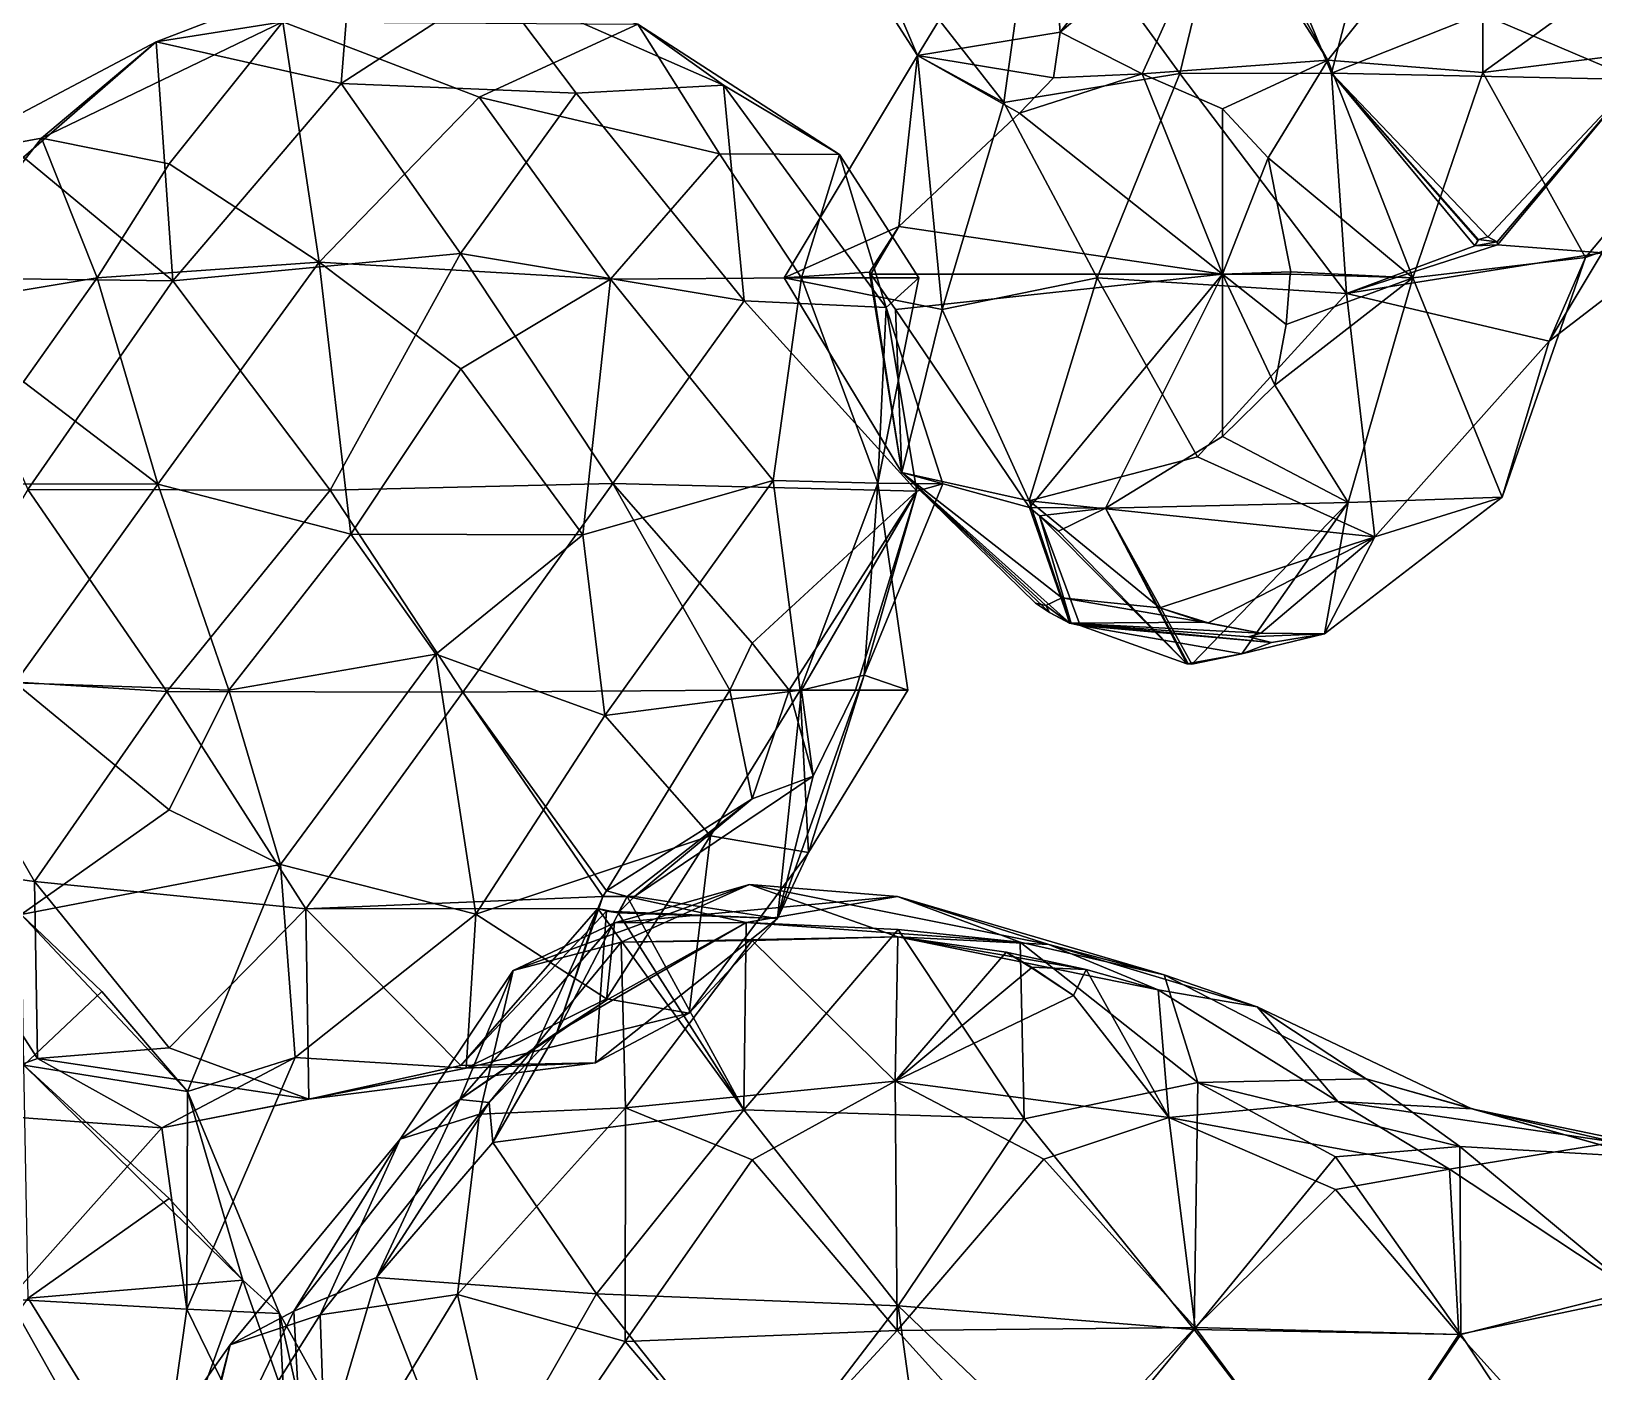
# Model space of a CAD drawing. Extents: x 290083 to 295691, y 4553739 to 4561622.
# Drawn here: x 294167 to 294302.1, y 4558937.1 to 4559053 of the extents above; entities that cross this region are included whole.
import ezdxf

# ---------------------------------------------------------------- set-up
doc = ezdxf.new("R2010")
doc.units = 0
doc.layers.add('Au_ppm_Pref_-_0_3', color=7, linetype='CONTINUOUS')

msp = doc.modelspace()

# ---------------------------------------------------------------- linework, layer by layer
at = {"layer": 'Au_ppm_Pref_-_0_3'}
for points in [[(294243.63, 4559050.86, 1911.65), (294231.61, 4559069.62, 1911.72), (294254.71, 4559068.98, 1914.22)], [(294238.5, 4559062.9, 1906.69), (294231.61, 4559069.62, 1911.72), (294243.63, 4559050.86, 1911.65)], [(294314.09, 4559069.43, 1895.64), (294300.32, 4559067.28, 1890.89), (294305.7, 4559048.78, 1894.06)], [(294254.71, 4559068.98, 1914.22), (294255.96, 4559052.87, 1916.66), (294243.63, 4559050.86, 1911.65)], [(294266.31, 4559049.31, 1900.34), (294271.12, 4559069.17, 1895.6), (294253.85, 4559066.46, 1899.56)], [(294255.96, 4559052.87, 1916.66), (294254.71, 4559068.98, 1914.22), (294267.91, 4559068.36, 1916.13)], [(294255.96, 4559052.87, 1916.66), (294267.91, 4559068.36, 1916.13), (294270, 4559064.66, 1916.44)], [(294266.31, 4559049.31, 1900.34), (294279.42, 4559049.33, 1894.12), (294271.12, 4559069.17, 1895.6)], [(294271.12, 4559069.17, 1895.6), (294279.42, 4559049.33, 1894.12), (294284.09, 4559067.28, 1890.75)], [(294270.32, 4559066.23, 1916.37), (294292.52, 4559067.28, 1915.65), (294279.11, 4559050.46, 1916.84)], [(294279.11, 4559050.46, 1916.84), (294292.52, 4559067.28, 1915.65), (294292.5, 4559049.39, 1912.51)], [(294284.09, 4559067.28, 1890.75), (294279.42, 4559049.33, 1894.12), (294292.36, 4559054.45, 1890.37)], [(294300.32, 4559067.28, 1890.89), (294292.36, 4559054.45, 1890.37), (294305.7, 4559048.78, 1894.06)], [(294292.52, 4559067.28, 1915.65), (294304.96, 4559058.42, 1915.42), (294292.5, 4559049.39, 1912.51)], [(294251.1, 4559046.81, 1905.82), (294253.85, 4559066.46, 1899.56), (294238.5, 4559062.9, 1906.69)], [(294251.1, 4559046.81, 1905.82), (294266.31, 4559049.31, 1900.34), (294253.85, 4559066.46, 1899.56)], [(294270, 4559064.66, 1916.44), (294270.32, 4559066.23, 1916.37), (294279.11, 4559050.46, 1916.84)], [(294255.96, 4559052.87, 1916.66), (294270, 4559064.66, 1916.44), (294263.07, 4559049.27, 1917.15)], [(294263.07, 4559049.27, 1917.15), (294270, 4559064.66, 1916.44), (294279.11, 4559050.46, 1916.84)], [(294243.63, 4559050.86, 1911.65), (294251.1, 4559046.81, 1905.82), (294238.5, 4559062.9, 1906.69)], [(294193.82, 4559048.45, 1795.08), (294194.64, 4559058.49, 1801.1), (294177.84, 4559052.04, 1799.26)], [(294194.64, 4559058.49, 1801.1), (294188.79, 4559053.78, 1806.26), (294177.84, 4559052.04, 1799.26)], [(294193.82, 4559048.45, 1795.08), (294207.04, 4559057.03, 1798.45), (294194.64, 4559058.49, 1801.1)], [(294317.38, 4559052.49, 1911.97), (294292.5, 4559049.39, 1912.51), (294304.96, 4559058.42, 1915.42)], [(294193.82, 4559048.45, 1795.08), (294214.14, 4559047.61, 1795.53), (294207.04, 4559057.03, 1798.45)], [(294226.88, 4559048.29, 1800.32), (294219.48, 4559053.56, 1806.04), (294207.04, 4559057.03, 1798.45)], [(294226.88, 4559048.29, 1800.32), (294207.04, 4559057.03, 1798.45), (294214.14, 4559047.61, 1795.53)], [(294177.84, 4559052.04, 1799.26), (294188.79, 4559053.78, 1806.26), (294167.93, 4559043.72, 1804.38)], [(294167.93, 4559043.72, 1804.38), (294188.79, 4559053.78, 1806.26), (294178.97, 4559041.5, 1808.84)], [(294191.94, 4559033, 1811.92), (294178.97, 4559041.5, 1808.84), (294188.79, 4559053.78, 1806.26)], [(294205.75, 4559047.27, 1810.18), (294191.94, 4559033, 1811.92), (294188.79, 4559053.78, 1806.26)], [(294205.75, 4559047.27, 1810.18), (294188.79, 4559053.78, 1806.26), (294219.48, 4559053.56, 1806.04)], [(294219.48, 4559053.56, 1806.04), (294226.52, 4559042.37, 1810.47), (294205.75, 4559047.27, 1810.18)], [(294226.88, 4559048.29, 1800.32), (294236.89, 4559042.3, 1805.55), (294219.48, 4559053.56, 1806.04)], [(294226.52, 4559042.37, 1810.47), (294219.48, 4559053.56, 1806.04), (294236.89, 4559042.3, 1805.55)], [(294279.42, 4559049.33, 1894.12), (294305.7, 4559048.78, 1894.06), (294292.36, 4559054.45, 1890.37)], [(294159, 4559042.07, 1799.62), (294177.84, 4559052.04, 1799.26), (294167.93, 4559043.72, 1804.38)], [(294166.37, 4559042.07, 1796.14), (294177.84, 4559052.04, 1799.26), (294159, 4559042.07, 1799.62)], [(294179.29, 4559031.38, 1793.59), (294177.84, 4559052.04, 1799.26), (294166.37, 4559042.07, 1796.14)], [(294179.29, 4559031.38, 1793.59), (294193.82, 4559048.45, 1795.08), (294177.84, 4559052.04, 1799.26)], [(294243.63, 4559050.86, 1911.65), (294255.96, 4559052.87, 1916.66), (294255.39, 4559048.92, 1916.88)], [(294255.96, 4559052.87, 1916.66), (294263.07, 4559049.27, 1917.15), (294255.39, 4559048.92, 1916.88)], [(294301.37, 4559033.39, 1910.97), (294292.5, 4559049.39, 1912.51), (294317.38, 4559052.49, 1911.97)], [(294313.27, 4559037.72, 1906.52), (294301.37, 4559033.39, 1910.97), (294317.38, 4559052.49, 1911.97)], [(294243.63, 4559050.86, 1911.65), (294242.03, 4559036.07, 1916.88), (294232.12, 4559031.65, 1912.46)], [(294243.63, 4559050.86, 1911.65), (294232.12, 4559031.65, 1912.46), (294245.78, 4559028.9, 1906.71)], [(294243.63, 4559050.86, 1911.65), (294252.46, 4559045.89, 1916.97), (294242.03, 4559036.07, 1916.88)], [(294243.63, 4559050.86, 1911.65), (294255.39, 4559048.92, 1916.88), (294252.46, 4559045.89, 1916.97)], [(294243.63, 4559050.86, 1911.65), (294245.78, 4559028.9, 1906.71), (294251.1, 4559046.81, 1905.82)], [(294263.07, 4559049.27, 1917.15), (294279.11, 4559050.46, 1916.84), (294270, 4559046.24, 1917.6)], [(294270, 4559046.24, 1917.6), (294279.11, 4559050.46, 1916.84), (294273.95, 4559042.03, 1918.26)], [(294279.11, 4559050.46, 1916.84), (294286.46, 4559031.65, 1918.02), (294273.95, 4559042.03, 1918.26)], [(294279.11, 4559050.46, 1916.84), (294292.5, 4559049.39, 1912.51), (294286.46, 4559031.65, 1918.02)], [(294251.1, 4559046.81, 1905.82), (294259.18, 4559031.65, 1902.76), (294266.31, 4559049.31, 1900.34)], [(294255.39, 4559048.92, 1916.88), (294263.07, 4559049.27, 1917.15), (294252.46, 4559045.89, 1916.97)], [(294270, 4559031.97, 1918.49), (294252.46, 4559045.89, 1916.97), (294263.07, 4559049.27, 1917.15)], [(294259.18, 4559031.65, 1902.76), (294280.71, 4559030.3, 1899.8), (294266.31, 4559049.31, 1900.34)], [(294263.07, 4559049.27, 1917.15), (294270, 4559046.24, 1917.6), (294270, 4559031.97, 1918.49)], [(294266.31, 4559049.31, 1900.34), (294280.71, 4559030.3, 1899.8), (294279.42, 4559049.33, 1894.12)], [(294292.08, 4559034.91, 1895.6), (294279.42, 4559049.33, 1894.12), (294291.81, 4559034.4, 1895.83)], [(294291.81, 4559034.4, 1895.83), (294279.42, 4559049.33, 1894.12), (294280.71, 4559030.3, 1899.8)], [(294292.13, 4559034.95, 1895.59), (294279.42, 4559049.33, 1894.12), (294292.08, 4559034.91, 1895.6)], [(294292.92, 4559035.2, 1895.56), (294279.42, 4559049.33, 1894.12), (294292.13, 4559034.95, 1895.59)], [(294292.92, 4559035.2, 1895.56), (294305.7, 4559048.78, 1894.06), (294279.42, 4559049.33, 1894.12)], [(294286.46, 4559031.65, 1918.02), (294292.5, 4559049.39, 1912.51), (294301.37, 4559033.39, 1910.97)], [(294204.14, 4559033.74, 1793.02), (294193.82, 4559048.45, 1795.08), (294179.29, 4559031.38, 1793.59)], [(294193.82, 4559048.45, 1795.08), (294204.14, 4559033.74, 1793.02), (294214.14, 4559047.61, 1795.53)], [(294226.88, 4559048.29, 1800.32), (294214.14, 4559047.61, 1795.53), (294228.65, 4559029.67, 1793.78)], [(294226.88, 4559048.29, 1800.32), (294240.92, 4559029.07, 1799.07), (294236.89, 4559042.3, 1805.55)], [(294226.88, 4559048.29, 1800.32), (294228.65, 4559029.67, 1793.78), (294240.92, 4559029.07, 1799.07)], [(294293.74, 4559034.76, 1896.27), (294305.7, 4559048.78, 1894.06), (294292.92, 4559035.2, 1895.56)], [(294293.76, 4559034.49, 1896.44), (294305.7, 4559048.78, 1894.06), (294293.74, 4559034.76, 1896.27)], [(294293.76, 4559034.49, 1896.44), (294302.81, 4559033.82, 1901.71), (294305.7, 4559048.78, 1894.06)], [(294205.75, 4559047.27, 1810.18), (294217.11, 4559031.54, 1813.69), (294191.94, 4559033, 1811.92)], [(294214.14, 4559047.61, 1795.53), (294204.14, 4559033.74, 1793.02), (294228.65, 4559029.67, 1793.78)], [(294205.75, 4559047.27, 1810.18), (294226.52, 4559042.37, 1810.47), (294217.11, 4559031.54, 1813.69)], [(294259.18, 4559031.65, 1902.76), (294251.1, 4559046.81, 1905.82), (294245.78, 4559028.9, 1906.71)], [(294270, 4559031.97, 1918.49), (294242.03, 4559036.07, 1916.88), (294252.46, 4559045.89, 1916.97)], [(294273.95, 4559042.03, 1918.26), (294270, 4559031.97, 1918.49), (294270, 4559046.24, 1917.6)], [(294156.43, 4559028.93, 1804.46), (294167.93, 4559043.72, 1804.38), (294172.73, 4559031.65, 1808.49)], [(294156.43, 4559028.93, 1804.46), (294159, 4559042.07, 1799.62), (294167.93, 4559043.72, 1804.38)], [(294172.73, 4559031.65, 1808.49), (294167.93, 4559043.72, 1804.38), (294178.97, 4559041.5, 1808.84)], [(294226.52, 4559042.37, 1810.47), (294233.6, 4559031.65, 1810.4), (294217.11, 4559031.54, 1813.69)], [(294233.6, 4559031.65, 1810.4), (294226.52, 4559042.37, 1810.47), (294236.89, 4559042.3, 1805.55)], [(294158.78, 4559031.65, 1796.04), (294179.29, 4559031.38, 1793.59), (294166.37, 4559042.07, 1796.14)], [(294178.97, 4559041.5, 1808.84), (294191.94, 4559033, 1811.92), (294172.73, 4559031.65, 1808.49)], [(294233.6, 4559031.65, 1810.4), (294236.89, 4559042.3, 1805.55), (294243.75, 4559031.65, 1805.55)], [(294243.75, 4559031.65, 1805.55), (294236.89, 4559042.3, 1805.55), (294240.92, 4559029.07, 1799.07)], [(294275.92, 4559032.16, 1919.07), (294270, 4559031.97, 1918.49), (294273.95, 4559042.03, 1918.26)], [(294275.92, 4559032.16, 1919.07), (294273.95, 4559042.03, 1918.26), (294286.46, 4559031.65, 1918.02)], [(294301.37, 4559033.39, 1910.97), (294313.27, 4559037.72, 1906.52), (294298.22, 4559026.16, 1905.55)], [(294298.22, 4559026.16, 1905.55), (294313.27, 4559037.72, 1906.52), (294302.81, 4559033.82, 1901.71)], [(294232.12, 4559031.65, 1912.46), (294242.03, 4559036.07, 1916.88), (294239.49, 4559032.13, 1916.93)], [(294242.03, 4559036.07, 1916.88), (294239.6, 4559031.97, 1916.95), (294239.49, 4559032.13, 1916.93)], [(294270, 4559031.97, 1918.49), (294239.6, 4559031.97, 1916.95), (294242.03, 4559036.07, 1916.88)], [(294291.81, 4559034.4, 1895.83), (294280.71, 4559030.3, 1899.8), (294293.76, 4559034.49, 1896.44)], [(294293.76, 4559034.49, 1896.44), (294280.71, 4559030.3, 1899.8), (294302.81, 4559033.82, 1901.71)], [(294291.81, 4559034.4, 1895.83), (294292.13, 4559034.95, 1895.59), (294292.08, 4559034.91, 1895.6)], [(294293.74, 4559034.76, 1896.27), (294292.13, 4559034.95, 1895.59), (294291.81, 4559034.4, 1895.83)], [(294293.76, 4559034.49, 1896.44), (294293.74, 4559034.76, 1896.27), (294291.81, 4559034.4, 1895.83)], [(294292.92, 4559035.2, 1895.56), (294292.13, 4559034.95, 1895.59), (294293.74, 4559034.76, 1896.27)], [(294177.99, 4559013.81, 1812.3), (294172.73, 4559031.65, 1808.49), (294191.94, 4559033, 1811.92)], [(294177.99, 4559013.81, 1812.3), (294191.94, 4559033, 1811.92), (294194.67, 4559009.49, 1814.52)], [(294192.87, 4559013.29, 1793.75), (294204.14, 4559033.74, 1793.02), (294179.29, 4559031.38, 1793.59)], [(294194.67, 4559009.49, 1814.52), (294191.94, 4559033, 1811.92), (294204.16, 4559023.78, 1814.81)], [(294217.11, 4559031.54, 1813.69), (294204.16, 4559023.78, 1814.81), (294191.94, 4559033, 1811.92)], [(294217.3, 4559013.86, 1791.89), (294204.14, 4559033.74, 1793.02), (294192.87, 4559013.29, 1793.75)], [(294204.14, 4559033.74, 1793.02), (294217.3, 4559013.86, 1791.89), (294228.65, 4559029.67, 1793.78)], [(294298.22, 4559026.16, 1905.55), (294302.81, 4559033.82, 1901.71), (294280.71, 4559030.3, 1899.8)], [(294286.46, 4559031.65, 1918.02), (294301.37, 4559033.39, 1910.97), (294294.17, 4559012.68, 1912.87)], [(294301.37, 4559033.39, 1910.97), (294298.22, 4559026.16, 1905.55), (294294.17, 4559012.68, 1912.87)], [(294172.73, 4559031.65, 1808.49), (294166.37, 4559022.66, 1808.5), (294156.43, 4559028.93, 1804.46)], [(294179.29, 4559031.38, 1793.59), (294158.78, 4559031.65, 1796.04), (294166.75, 4559013.34, 1793.5)], [(294166.37, 4559022.66, 1808.5), (294172.73, 4559031.65, 1808.49), (294177.99, 4559013.81, 1812.3)], [(294214.72, 4559009.43, 1815), (294204.16, 4559023.78, 1814.81), (294217.11, 4559031.54, 1813.69)], [(294217.11, 4559031.54, 1813.69), (294231.17, 4559014.12, 1812.23), (294214.72, 4559009.43, 1815)], [(294217.11, 4559031.54, 1813.69), (294233.6, 4559031.65, 1810.4), (294231.17, 4559014.12, 1812.23)], [(294240.22, 4559013.9, 1805.84), (294231.17, 4559014.12, 1812.23), (294233.6, 4559031.65, 1810.4)], [(294232.12, 4559031.65, 1912.46), (294239.49, 4559032.13, 1916.93), (294242.29, 4559014.83, 1912.78)], [(294232.12, 4559031.65, 1912.46), (294242.29, 4559014.83, 1912.78), (294245.78, 4559028.9, 1906.71)], [(294240.22, 4559013.9, 1805.84), (294233.6, 4559031.65, 1810.4), (294243.75, 4559031.65, 1805.55)], [(294239.49, 4559032.13, 1916.93), (294239.6, 4559031.97, 1916.95), (294242.29, 4559014.83, 1912.78)], [(294241.75, 4559028.92, 1917.18), (294239.6, 4559031.97, 1916.95), (294270, 4559031.97, 1918.49)], [(294239.6, 4559031.97, 1916.95), (294241.75, 4559028.92, 1917.18), (294242.29, 4559014.83, 1912.78)], [(294240.22, 4559013.9, 1805.84), (294243.75, 4559031.65, 1805.55), (294240.92, 4559029.07, 1799.07)], [(294253.31, 4559011.81, 1918.49), (294241.75, 4559028.92, 1917.18), (294270, 4559031.97, 1918.49)], [(294245.78, 4559028.9, 1906.71), (294253.3, 4559012.37, 1906.06), (294259.18, 4559031.65, 1902.76)], [(294267.85, 4559016.17, 1901.55), (294259.18, 4559031.65, 1902.76), (294253.3, 4559012.37, 1906.06)], [(294253.31, 4559011.81, 1918.49), (294270, 4559031.97, 1918.49), (294259.88, 4559011.75, 1918.82)], [(294267.85, 4559016.17, 1901.55), (294280.71, 4559030.3, 1899.8), (294259.18, 4559031.65, 1902.76)], [(294259.88, 4559011.75, 1918.82), (294270, 4559031.97, 1918.49), (294270, 4559017.93, 1919.08)], [(294275.86, 4559031.97, 1919.08), (294270, 4559031.97, 1918.49), (294275.92, 4559032.16, 1919.07)], [(294270, 4559031.97, 1918.49), (294274.51, 4559022.36, 1919.28), (294270, 4559017.93, 1919.08)], [(294270, 4559031.97, 1918.49), (294275.5, 4559027.6, 1919.15), (294274.51, 4559022.36, 1919.28)], [(294270, 4559031.97, 1918.49), (294275.86, 4559031.97, 1919.08), (294275.5, 4559027.6, 1919.15)], [(294274.51, 4559022.36, 1919.28), (294275.5, 4559027.6, 1919.15), (294286.46, 4559031.65, 1918.02)], [(294280.85, 4559012.23, 1918.71), (294274.51, 4559022.36, 1919.28), (294286.46, 4559031.65, 1918.02)], [(294275.5, 4559027.6, 1919.15), (294275.86, 4559031.97, 1919.08), (294286.46, 4559031.65, 1918.02)], [(294286.46, 4559031.65, 1918.02), (294275.86, 4559031.97, 1919.08), (294275.92, 4559032.16, 1919.07)], [(294286.46, 4559031.65, 1918.02), (294294.17, 4559012.68, 1912.87), (294280.85, 4559012.23, 1918.71)], [(294166.75, 4559013.34, 1793.5), (294192.87, 4559013.29, 1793.75), (294179.29, 4559031.38, 1793.59)], [(294267.85, 4559016.17, 1901.55), (294283.16, 4559009.25, 1905.44), (294280.71, 4559030.3, 1899.8)], [(294298.22, 4559026.16, 1905.55), (294280.71, 4559030.3, 1899.8), (294283.16, 4559009.25, 1905.44)], [(294217.3, 4559013.86, 1791.89), (294243.58, 4559013.21, 1793.43), (294228.65, 4559029.67, 1793.78)], [(294228.65, 4559029.67, 1793.78), (294243.58, 4559013.21, 1793.43), (294240.92, 4559029.07, 1799.07)], [(294240.22, 4559013.9, 1805.84), (294240.92, 4559029.07, 1799.07), (294245.84, 4559013.83, 1799.62)], [(294240.92, 4559029.07, 1799.07), (294243.58, 4559013.21, 1793.43), (294245.84, 4559013.83, 1799.62)], [(294242.29, 4559014.83, 1912.78), (294241.75, 4559028.92, 1917.18), (294253.31, 4559011.81, 1918.49)], [(294245.78, 4559028.9, 1906.71), (294242.29, 4559014.83, 1912.78), (294253.3, 4559012.37, 1906.06)], [(294298.22, 4559026.16, 1905.55), (294283.16, 4559009.25, 1905.44), (294294.17, 4559012.68, 1912.87)], [(294214.72, 4559009.43, 1815), (294194.67, 4559009.49, 1814.52), (294204.16, 4559023.78, 1814.81)], [(294159.77, 4559013.83, 1808.67), (294166.37, 4559022.66, 1808.5), (294177.99, 4559013.81, 1812.3)], [(294280.85, 4559012.23, 1918.71), (294270, 4559017.93, 1919.08), (294274.51, 4559022.36, 1919.28)], [(294270, 4559017.93, 1919.08), (294280.85, 4559012.23, 1918.71), (294259.88, 4559011.75, 1918.82)], [(294267.85, 4559016.17, 1901.55), (294253.3, 4559012.37, 1906.06), (294283.16, 4559009.25, 1905.44)], [(294214.72, 4559009.43, 1815), (294231.17, 4559014.12, 1812.23), (294216.62, 4558993.81, 1814.05)], [(294233.5, 4558996.01, 1810.29), (294216.62, 4558993.81, 1814.05), (294231.17, 4559014.12, 1812.23)], [(294240.22, 4559013.9, 1805.84), (294233.5, 4558996.01, 1810.29), (294231.17, 4559014.12, 1812.23)], [(294254.72, 4559003.33, 1912.02), (294256.1, 4559003.98, 1910.42), (294242.29, 4559014.83, 1912.78)], [(294256.1, 4559003.98, 1910.42), (294253.3, 4559012.37, 1906.06), (294242.29, 4559014.83, 1912.78)], [(294253.85, 4559003.54, 1912.54), (294254.72, 4559003.33, 1912.02), (294242.29, 4559014.83, 1912.78)], [(294255.04, 4559002.72, 1912.78), (294253.85, 4559003.54, 1912.54), (294242.29, 4559014.83, 1912.78)], [(294256.81, 4559001.79, 1913.35), (294255.04, 4559002.72, 1912.78), (294242.29, 4559014.83, 1912.78)], [(294242.29, 4559014.83, 1912.78), (294253.31, 4559011.81, 1918.49), (294256.81, 4559001.79, 1913.35)], [(294157.08, 4558997.26, 1794.25), (294178.76, 4558995.9, 1792.46), (294166.75, 4559013.34, 1793.5)], [(294165.66, 4558996.64, 1811.89), (294159.77, 4559013.83, 1808.67), (294177.99, 4559013.81, 1812.3)], [(294165.66, 4558996.64, 1811.89), (294177.99, 4559013.81, 1812.3), (294184.11, 4558996.01, 1815.01)], [(294192.87, 4559013.29, 1793.75), (294166.75, 4559013.34, 1793.5), (294178.76, 4558995.9, 1792.46)], [(294184.11, 4558996.01, 1815.01), (294177.99, 4559013.81, 1812.3), (294194.67, 4559009.49, 1814.52)], [(294178.76, 4558995.9, 1792.46), (294204.35, 4558995.83, 1792.69), (294192.87, 4559013.29, 1793.75)], [(294204.35, 4558995.83, 1792.69), (294217.3, 4559013.86, 1791.89), (294192.87, 4559013.29, 1793.75)], [(294204.35, 4558995.83, 1792.69), (294227.43, 4558996.01, 1792.76), (294217.3, 4559013.86, 1791.89)], [(294243.58, 4559013.21, 1793.43), (294217.3, 4559013.86, 1791.89), (294229.36, 4559000.07, 1792.32)], [(294229.36, 4559000.07, 1792.32), (294217.3, 4559013.86, 1791.89), (294227.43, 4558996.01, 1792.76)], [(294232.56, 4558996.01, 1792.17), (294243.58, 4559013.21, 1793.43), (294229.36, 4559000.07, 1792.32)], [(294238.28, 4558996.01, 1793.68), (294243.58, 4559013.21, 1793.43), (294232.56, 4558996.01, 1792.17)], [(294240.22, 4559013.9, 1805.84), (294242.8, 4558996.01, 1805.55), (294233.5, 4558996.01, 1810.29)], [(294243.58, 4559013.21, 1793.43), (294233.6, 4558996.01, 1795.67), (294239.03, 4558997.31, 1800.12)], [(294233.6, 4558996.01, 1795.67), (294243.58, 4559013.21, 1793.43), (294238.28, 4558996.01, 1793.68)], [(294240.22, 4559013.9, 1805.84), (294239.03, 4558997.31, 1800.12), (294242.8, 4558996.01, 1805.55)], [(294240.22, 4559013.9, 1805.84), (294245.84, 4559013.83, 1799.62), (294239.03, 4558997.31, 1800.12)], [(294245.84, 4559013.83, 1799.62), (294243.58, 4559013.21, 1793.43), (294239.03, 4558997.31, 1800.12)], [(294278.82, 4559000.87, 1911.29), (294280.85, 4559012.23, 1918.71), (294294.17, 4559012.68, 1912.87)], [(294278.82, 4559000.87, 1911.29), (294294.17, 4559012.68, 1912.87), (294283.16, 4559009.25, 1905.44)], [(294256.1, 4559003.98, 1910.42), (294264.57, 4559003.14, 1907.79), (294253.3, 4559012.37, 1906.06)], [(294264.57, 4559003.14, 1907.79), (294283.16, 4559009.25, 1905.44), (294253.3, 4559012.37, 1906.06)], [(294256.91, 4559001.76, 1913.41), (294256.81, 4559001.79, 1913.35), (294253.31, 4559011.81, 1918.49)], [(294256.91, 4559001.76, 1913.41), (294253.31, 4559011.81, 1918.49), (294254.18, 4559011.08, 1918.56)], [(294254.18, 4559011.08, 1918.56), (294253.31, 4559011.81, 1918.49), (294259.88, 4559011.75, 1918.82)], [(294255.82, 4559009.76, 1918.7), (294254.18, 4559011.08, 1918.56), (294259.88, 4559011.75, 1918.82)], [(294266.92, 4558998.3, 1917.74), (294255.82, 4559009.76, 1918.7), (294259.88, 4559011.75, 1918.82)], [(294280.85, 4559012.23, 1918.71), (294267.35, 4558998.25, 1917.74), (294259.88, 4559011.75, 1918.82)], [(294267.04, 4558998.29, 1917.74), (294266.92, 4558998.3, 1917.74), (294259.88, 4559011.75, 1918.82)], [(294259.88, 4559011.75, 1918.82), (294267.35, 4558998.25, 1917.74), (294267.04, 4558998.29, 1917.74)], [(294271.67, 4558999.14, 1915.23), (294267.35, 4558998.25, 1917.74), (294280.85, 4559012.23, 1918.71)], [(294278.82, 4559000.87, 1911.29), (294271.67, 4558999.14, 1915.23), (294280.85, 4559012.23, 1918.71)], [(294254.18, 4559011.08, 1918.56), (294255.82, 4559009.76, 1918.7), (294266.91, 4558998.3, 1917.74)], [(294257.69, 4559001.59, 1913.82), (294256.91, 4559001.76, 1913.41), (294254.18, 4559011.08, 1918.56)], [(294266.91, 4558998.3, 1917.74), (294257.69, 4559001.59, 1913.82), (294254.18, 4559011.08, 1918.56)], [(294184.11, 4558996.01, 1815.01), (294194.67, 4559009.49, 1814.52), (294202, 4558999.12, 1815.38)], [(294214.72, 4559009.43, 1815), (294202, 4558999.12, 1815.38), (294194.67, 4559009.49, 1814.52)], [(294214.72, 4559009.43, 1815), (294216.62, 4558993.81, 1814.05), (294202, 4558999.12, 1815.38)], [(294266.92, 4558998.3, 1917.74), (294266.91, 4558998.3, 1917.74), (294255.82, 4559009.76, 1918.7)], [(294283.16, 4559009.25, 1905.44), (294264.57, 4559003.14, 1907.79), (294268.77, 4559001.84, 1907.91)], [(294273.3, 4559000.94, 1909.82), (294283.16, 4559009.25, 1905.44), (294268.77, 4559001.84, 1907.91)], [(294273.3, 4559000.94, 1909.82), (294278.82, 4559000.87, 1911.29), (294283.16, 4559009.25, 1905.44)], [(294254.72, 4559003.33, 1912.02), (294253.85, 4559003.54, 1912.54), (294255.04, 4559002.72, 1912.78)], [(294254.72, 4559003.33, 1912.02), (294256.79, 4559001.79, 1913.34), (294256.1, 4559003.98, 1910.42)], [(294256.79, 4559001.79, 1913.34), (294254.72, 4559003.33, 1912.02), (294255.04, 4559002.72, 1912.78)], [(294264.57, 4559003.14, 1907.79), (294256.1, 4559003.98, 1910.42), (294268.34, 4559001.88, 1907.92)], [(294256.79, 4559001.79, 1913.34), (294268.34, 4559001.88, 1907.92), (294256.1, 4559003.98, 1910.42)], [(294256.81, 4559001.79, 1913.35), (294256.79, 4559001.79, 1913.34), (294255.04, 4559002.72, 1912.78)], [(294256.79, 4559001.79, 1913.34), (294273.3, 4559000.94, 1909.82), (294268.34, 4559001.88, 1907.92)], [(294264.57, 4559003.14, 1907.79), (294268.34, 4559001.88, 1907.92), (294268.77, 4559001.84, 1907.91)], [(294268.34, 4559001.88, 1907.92), (294273.3, 4559000.94, 1909.82), (294268.77, 4559001.84, 1907.91)], [(294256.79, 4559001.79, 1913.34), (294274.23, 4559000.12, 1912.95), (294272.26, 4559000.62, 1911.65)], [(294256.79, 4559001.79, 1913.34), (294272.26, 4559000.62, 1911.65), (294273.3, 4559000.94, 1909.82)], [(294256.79, 4559001.79, 1913.34), (294256.81, 4559001.79, 1913.35), (294274.23, 4559000.12, 1912.95)], [(294256.81, 4559001.79, 1913.35), (294256.91, 4559001.76, 1913.41), (294274.23, 4559000.12, 1912.95)], [(294256.91, 4559001.76, 1913.41), (294257.69, 4559001.59, 1913.82), (294274.23, 4559000.12, 1912.95)], [(294257.69, 4559001.59, 1913.82), (294271.67, 4558999.14, 1915.23), (294274.23, 4559000.12, 1912.95)], [(294257.69, 4559001.59, 1913.82), (294266.91, 4558998.3, 1917.74), (294271.67, 4558999.14, 1915.23)], [(294278.82, 4559000.87, 1911.29), (294274.23, 4559000.12, 1912.95), (294271.67, 4558999.14, 1915.23)], [(294278.82, 4559000.87, 1911.29), (294273.3, 4559000.94, 1909.82), (294272.26, 4559000.62, 1911.65)], [(294278.82, 4559000.87, 1911.29), (294272.26, 4559000.62, 1911.65), (294274.23, 4559000.12, 1912.95)], [(294188.58, 4558980.95, 1815.11), (294184.11, 4558996.01, 1815.01), (294202, 4558999.12, 1815.38)], [(294188.58, 4558980.95, 1815.11), (294202, 4558999.12, 1815.38), (294205.46, 4558976.66, 1811.86)], [(294202, 4558999.12, 1815.38), (294216.62, 4558993.81, 1814.05), (294205.46, 4558976.66, 1811.86)], [(294227.43, 4558996.01, 1792.76), (294232.56, 4558996.01, 1792.17), (294229.36, 4559000.07, 1792.32)], [(294271.67, 4558999.14, 1915.23), (294266.91, 4558998.3, 1917.74), (294267.35, 4558998.25, 1917.74)], [(294267.04, 4558998.29, 1917.74), (294266.91, 4558998.3, 1917.74), (294266.92, 4558998.3, 1917.74)], [(294267.35, 4558998.25, 1917.74), (294266.91, 4558998.3, 1917.74), (294267.04, 4558998.29, 1917.74)], [(294156.77, 4558980.92, 1800.66), (294167.31, 4558979.47, 1793.83), (294157.08, 4558997.26, 1794.25)], [(294157.08, 4558997.26, 1794.25), (294167.31, 4558979.47, 1793.83), (294178.76, 4558995.9, 1792.46)], [(294166.16, 4558976.61, 1816.51), (294165.66, 4558996.64, 1811.89), (294178.97, 4558985.66, 1813.98)], [(294165.66, 4558996.64, 1811.89), (294184.11, 4558996.01, 1815.01), (294178.97, 4558985.66, 1813.98)], [(294234.23, 4558981.97, 1805.55), (294239.03, 4558997.31, 1800.12), (294231.54, 4558976.28, 1799.27)], [(294233.6, 4558996.01, 1795.67), (294231.54, 4558976.28, 1799.27), (294239.03, 4558997.31, 1800.12)], [(294234.23, 4558981.97, 1805.55), (294242.8, 4558996.01, 1805.55), (294239.03, 4558997.31, 1800.12)], [(294178.76, 4558995.9, 1792.46), (294167.31, 4558979.47, 1793.83), (294190.76, 4558977.1, 1793.88)], [(294204.35, 4558995.83, 1792.69), (294178.76, 4558995.9, 1792.46), (294190.76, 4558977.1, 1793.88)], [(294188.58, 4558980.95, 1815.11), (294178.97, 4558985.66, 1813.98), (294184.11, 4558996.01, 1815.01)], [(294204.35, 4558995.83, 1792.69), (294190.76, 4558977.1, 1793.88), (294216.45, 4558978.19, 1793.53)], [(294204.35, 4558995.83, 1792.69), (294216.76, 4558978.66, 1793.52), (294227.43, 4558996.01, 1792.76)], [(294216.76, 4558978.66, 1793.52), (294204.35, 4558995.83, 1792.69), (294216.45, 4558978.19, 1793.53)], [(294233.5, 4558996.01, 1810.29), (294225.75, 4558983.43, 1809.91), (294216.62, 4558993.81, 1814.05)], [(294216.76, 4558978.66, 1793.52), (294229.36, 4558986.63, 1790.55), (294227.43, 4558996.01, 1792.76)], [(294225.75, 4558983.43, 1809.91), (294233.5, 4558996.01, 1810.29), (294234.23, 4558981.97, 1805.55)], [(294227.43, 4558996.01, 1792.76), (294229.36, 4558986.63, 1790.55), (294232.56, 4558996.01, 1792.17)], [(294234.62, 4558988.58, 1793.68), (294232.56, 4558996.01, 1792.17), (294229.36, 4558986.63, 1790.55)], [(294233.6, 4558996.01, 1795.67), (294234.62, 4558988.58, 1793.68), (294231.54, 4558976.28, 1799.27)], [(294234.62, 4558988.58, 1793.68), (294238.28, 4558996.01, 1793.68), (294232.56, 4558996.01, 1792.17)], [(294233.5, 4558996.01, 1810.29), (294242.8, 4558996.01, 1805.55), (294234.23, 4558981.97, 1805.55)], [(294238.28, 4558996.01, 1793.68), (294234.62, 4558988.58, 1793.68), (294233.6, 4558996.01, 1795.67)], [(294225.75, 4558983.43, 1809.91), (294205.46, 4558976.66, 1811.86), (294216.62, 4558993.81, 1814.05)], [(294219.17, 4558978.19, 1793.68), (294231.54, 4558976.28, 1799.27), (294234.62, 4558988.58, 1793.68)], [(294219.17, 4558978.19, 1793.68), (294234.62, 4558988.58, 1793.68), (294229.36, 4558986.63, 1790.55)], [(294166.16, 4558976.61, 1816.51), (294178.97, 4558985.66, 1813.98), (294188.58, 4558980.95, 1815.11)], [(294216.76, 4558978.66, 1793.52), (294218.54, 4558978.19, 1792.84), (294229.36, 4558986.63, 1790.55)], [(294219.17, 4558978.19, 1793.68), (294229.36, 4558986.63, 1790.55), (294218.54, 4558978.19, 1792.84)], [(294216.76, 4558969.34, 1808.51), (294205.46, 4558976.66, 1811.86), (294225.75, 4558983.43, 1809.91)], [(294225.75, 4558983.43, 1809.91), (294223.9, 4558968.11, 1805.55), (294216.76, 4558969.34, 1808.51)], [(294225.75, 4558983.43, 1809.91), (294234.23, 4558981.97, 1805.55), (294223.9, 4558968.11, 1805.55)], [(294223.9, 4558968.11, 1805.55), (294234.23, 4558981.97, 1805.55), (294231.54, 4558976.28, 1799.27)], [(294156.77, 4558980.92, 1800.66), (294155.69, 4558959.82, 1806.65), (294167.57, 4558964.17, 1800.31)], [(294156.77, 4558980.92, 1800.66), (294167.57, 4558964.17, 1800.31), (294167.31, 4558979.47, 1793.83)], [(294166.16, 4558976.61, 1816.51), (294188.58, 4558980.95, 1815.11), (294180.55, 4558961.34, 1817.44)], [(294189.85, 4558964.26, 1811.33), (294180.55, 4558961.34, 1817.44), (294188.58, 4558980.95, 1815.11)], [(294189.85, 4558964.26, 1811.33), (294188.58, 4558980.95, 1815.11), (294205.46, 4558976.66, 1811.86)], [(294167.57, 4558964.17, 1800.31), (294178.97, 4558965.1, 1795.25), (294167.31, 4558979.47, 1793.83)], [(294178.97, 4558965.1, 1795.25), (294190.76, 4558977.1, 1793.88), (294167.31, 4558979.47, 1793.83)], [(294217.45, 4558975.91, 1781.36), (294208.69, 4558971.79, 1775.86), (294229.12, 4558979.22, 1775.79)], [(294218.03, 4558974.23, 1770.65), (294229.12, 4558979.22, 1775.79), (294208.69, 4558971.79, 1775.86)], [(294217.45, 4558975.91, 1781.36), (294229.12, 4558979.22, 1775.79), (294241.91, 4558978.17, 1781.78)], [(294241.95, 4558974.7, 1769.36), (294229.12, 4558979.22, 1775.79), (294218.03, 4558974.23, 1770.65)], [(294241.91, 4558978.17, 1781.78), (294229.12, 4558979.22, 1775.79), (294254.99, 4558974.04, 1775.83)], [(294254.99, 4558974.04, 1775.83), (294229.12, 4558979.22, 1775.79), (294241.95, 4558974.7, 1769.36)], [(294216.01, 4558977.13, 1793.68), (294216.45, 4558978.19, 1793.53), (294190.76, 4558977.1, 1793.88)], [(294216.01, 4558977.13, 1793.68), (294212.48, 4558966.43, 1787.74), (294216.45, 4558978.19, 1793.53)], [(294212.48, 4558966.43, 1787.74), (294228.84, 4558975.94, 1787.67), (294218.54, 4558978.19, 1792.84)], [(294212.48, 4558966.43, 1787.74), (294218.54, 4558978.19, 1792.84), (294216.45, 4558978.19, 1793.53)], [(294216.45, 4558978.19, 1793.53), (294218.54, 4558978.19, 1792.84), (294216.76, 4558978.66, 1793.52)], [(294217.45, 4558975.91, 1781.36), (294241.91, 4558978.17, 1781.78), (294228.84, 4558975.94, 1787.67)], [(294219.17, 4558978.19, 1793.68), (294217.77, 4558976.77, 1793.68), (294231.54, 4558976.28, 1799.27)], [(294218.54, 4558978.19, 1792.84), (294228.62, 4558959.75, 1792.37), (294217.77, 4558976.77, 1793.68)], [(294217.77, 4558976.77, 1793.68), (294219.17, 4558978.19, 1793.68), (294218.54, 4558978.19, 1792.84)], [(294218.54, 4558978.19, 1792.84), (294228.84, 4558975.94, 1787.67), (294228.62, 4558959.75, 1792.37)], [(294228.84, 4558975.94, 1787.67), (294241.91, 4558978.17, 1781.78), (294252.52, 4558974.22, 1787.37)], [(294252.52, 4558974.22, 1787.37), (294241.91, 4558978.17, 1781.78), (294264.96, 4558971.41, 1780.58)], [(294264.96, 4558971.41, 1780.58), (294241.91, 4558978.17, 1781.78), (294254.99, 4558974.04, 1775.83)], [(294166.16, 4558976.61, 1816.51), (294180.55, 4558961.34, 1817.44), (294173.15, 4558969.97, 1823.37)], [(294166.16, 4558976.61, 1816.51), (294173.15, 4558969.97, 1823.37), (294166.4, 4558963.6, 1824.52)], [(294191.02, 4558960.67, 1799.9), (294190.76, 4558977.1, 1793.88), (294178.97, 4558965.1, 1795.25)], [(294189.85, 4558964.26, 1811.33), (294205.46, 4558976.66, 1811.86), (294204.63, 4558963.34, 1805.25)], [(294190.76, 4558977.1, 1793.88), (294204.16, 4558963.57, 1794.74), (294216.01, 4558977.13, 1793.68)], [(294204.16, 4558963.57, 1794.74), (294190.76, 4558977.1, 1793.88), (294191.02, 4558960.67, 1799.9)], [(294204.16, 4558963.57, 1794.74), (294216.76, 4558976.92, 1794.1), (294216.01, 4558977.13, 1793.68)], [(294204.16, 4558963.57, 1794.74), (294215.8, 4558963.8, 1800.3), (294216.76, 4558976.92, 1794.1)], [(294204.63, 4558963.34, 1805.25), (294205.46, 4558976.66, 1811.86), (294216.76, 4558969.34, 1808.51)], [(294216.01, 4558977.13, 1793.68), (294228.62, 4558959.75, 1792.37), (294206.94, 4558956.92, 1791.22)], [(294216.01, 4558977.13, 1793.68), (294206.94, 4558956.92, 1791.22), (294212.48, 4558966.43, 1787.74)], [(294216.76, 4558976.92, 1794.1), (294215.8, 4558963.8, 1800.3), (294231.54, 4558976.28, 1799.27)], [(294215.8, 4558963.8, 1800.3), (294223.9, 4558968.11, 1805.55), (294231.54, 4558976.28, 1799.27)], [(294216.01, 4558977.13, 1793.68), (294216.76, 4558976.92, 1794.1), (294217.77, 4558976.77, 1793.68)], [(294216.01, 4558977.13, 1793.68), (294217.77, 4558976.77, 1793.68), (294228.62, 4558959.75, 1792.37)], [(294217.77, 4558976.77, 1793.68), (294216.76, 4558976.92, 1794.1), (294231.54, 4558976.28, 1799.27)], [(294217.45, 4558975.91, 1781.36), (294216.76, 4558969.23, 1784.79), (294204.09, 4558960.64, 1781.83)], [(294217.45, 4558975.91, 1781.36), (294204.09, 4558960.64, 1781.83), (294208.69, 4558971.79, 1775.86)], [(294216.76, 4558969.23, 1784.79), (294228.84, 4558975.94, 1787.67), (294212.48, 4558966.43, 1787.74)], [(294216.76, 4558969.23, 1784.79), (294217.45, 4558975.91, 1781.36), (294228.84, 4558975.94, 1787.67)], [(294228.84, 4558975.94, 1787.67), (294241.96, 4558975.33, 1792.72), (294228.62, 4558959.75, 1792.37)], [(294241.96, 4558975.33, 1792.72), (294252.85, 4558958.96, 1792.4), (294228.62, 4558959.75, 1792.37)], [(294228.84, 4558975.94, 1787.67), (294252.52, 4558974.22, 1787.37), (294241.96, 4558975.33, 1792.72)], [(294241.96, 4558975.33, 1792.72), (294252.52, 4558974.22, 1787.37), (294252.85, 4558958.96, 1792.4)], [(294205.79, 4558959.38, 1770.37), (294218.03, 4558974.23, 1770.65), (294208.69, 4558971.79, 1775.86)], [(294205.79, 4558959.38, 1770.37), (294218.39, 4558959.93, 1764.09), (294218.03, 4558974.23, 1770.65)], [(294229.36, 4558974.37, 1765.25), (294241.95, 4558974.7, 1769.36), (294218.03, 4558974.23, 1770.65)], [(294229.36, 4558974.37, 1765.25), (294218.03, 4558974.23, 1770.65), (294218.39, 4558959.93, 1764.09)], [(294218.39, 4558959.93, 1764.09), (294241.71, 4558962.21, 1762.33), (294229.36, 4558974.37, 1765.25)], [(294229.36, 4558974.37, 1765.25), (294241.71, 4558962.21, 1762.33), (294241.95, 4558974.7, 1769.36)], [(294241.71, 4558962.21, 1762.33), (294251.3, 4558973.36, 1766.68), (294241.95, 4558974.7, 1769.36)], [(294251.3, 4558973.36, 1766.68), (294258.21, 4558971.86, 1767.81), (294241.95, 4558974.7, 1769.36)], [(294264.44, 4558970.11, 1771.33), (294241.95, 4558974.7, 1769.36), (294258.21, 4558971.86, 1767.81)], [(294254.99, 4558974.04, 1775.83), (294241.95, 4558974.7, 1769.36), (294264.44, 4558970.11, 1771.33)], [(294252.52, 4558974.22, 1787.37), (294267.86, 4558962.11, 1788.7), (294252.85, 4558958.96, 1792.4)], [(294264.96, 4558971.41, 1780.58), (294267.86, 4558962.11, 1788.7), (294252.52, 4558974.22, 1787.37)], [(294264.96, 4558971.41, 1780.58), (294254.99, 4558974.04, 1775.83), (294273.01, 4558968.65, 1775.86)], [(294273.01, 4558968.65, 1775.86), (294254.99, 4558974.04, 1775.83), (294264.44, 4558970.11, 1771.33)], [(294241.71, 4558962.21, 1762.33), (294253.5, 4558972.01, 1765.47), (294251.3, 4558973.36, 1766.68)], [(294251.3, 4558973.36, 1766.68), (294253.5, 4558972.01, 1765.47), (294253.48, 4558972.07, 1765.51)], [(294258.21, 4558971.86, 1767.81), (294251.3, 4558973.36, 1766.68), (294253.48, 4558972.07, 1765.51)], [(294205.79, 4558959.38, 1770.37), (294208.69, 4558971.79, 1775.86), (294198.93, 4558957.22, 1775.86)], [(294198.93, 4558957.22, 1775.86), (294208.69, 4558971.79, 1775.86), (294204.09, 4558960.64, 1781.83)], [(294241.71, 4558962.21, 1762.33), (294257.12, 4558969.62, 1765.36), (294253.5, 4558972.01, 1765.47)], [(294253.48, 4558972.07, 1765.51), (294253.5, 4558972.01, 1765.47), (294257.12, 4558969.62, 1765.36)], [(294257.12, 4558969.62, 1765.36), (294258.21, 4558971.86, 1767.81), (294253.48, 4558972.07, 1765.51)], [(294265.36, 4558959.07, 1764.12), (294258.21, 4558971.86, 1767.81), (294257.12, 4558969.62, 1765.36)], [(294265.36, 4558959.07, 1764.12), (294264.44, 4558970.11, 1771.33), (294258.21, 4558971.86, 1767.81)], [(294282.43, 4558962.43, 1782.35), (294267.86, 4558962.11, 1788.7), (294264.96, 4558971.41, 1780.58)], [(294273.01, 4558968.65, 1775.86), (294282.43, 4558962.43, 1782.35), (294264.96, 4558971.41, 1780.58)], [(294166.4, 4558963.6, 1824.52), (294173.15, 4558969.97, 1823.37), (294180.55, 4558961.34, 1817.44)], [(294265.36, 4558959.07, 1764.12), (294257.12, 4558969.62, 1765.36), (294241.71, 4558962.21, 1762.33)], [(294265.36, 4558959.07, 1764.12), (294279.98, 4558960.46, 1769.93), (294264.44, 4558970.11, 1771.33)], [(294273.01, 4558968.65, 1775.86), (294264.44, 4558970.11, 1771.33), (294279.98, 4558960.46, 1769.93)], [(294216.76, 4558969.23, 1784.79), (294212.48, 4558966.43, 1787.74), (294204.09, 4558960.64, 1781.83)], [(294223.9, 4558968.11, 1805.55), (294204.63, 4558963.34, 1805.25), (294216.76, 4558969.34, 1808.51)], [(294204.63, 4558963.34, 1805.25), (294223.9, 4558968.11, 1805.55), (294215.8, 4558963.8, 1800.3)], [(294291.56, 4558959.83, 1776.16), (294282.43, 4558962.43, 1782.35), (294273.01, 4558968.65, 1775.86)], [(294273.01, 4558968.65, 1775.86), (294279.98, 4558960.46, 1769.93), (294291.56, 4558959.83, 1776.16)], [(294212.48, 4558966.43, 1787.74), (294206.61, 4558960.37, 1787.74), (294204.09, 4558960.64, 1781.83)], [(294206.94, 4558956.92, 1791.22), (294206.61, 4558960.37, 1787.74), (294212.48, 4558966.43, 1787.74)], [(294155.69, 4558959.82, 1806.65), (294178.33, 4558958.2, 1805.43), (294167.57, 4558964.17, 1800.31)], [(294167.57, 4558964.17, 1800.31), (294191.02, 4558960.67, 1799.9), (294178.97, 4558965.1, 1795.25)], [(294167.57, 4558964.17, 1800.31), (294178.33, 4558958.2, 1805.43), (294191.02, 4558960.67, 1799.9)], [(294180.48, 4558942.53, 1810.14), (294189.85, 4558964.26, 1811.33), (294178.33, 4558958.2, 1805.43)], [(294204.63, 4558963.34, 1805.25), (294178.33, 4558958.2, 1805.43), (294189.85, 4558964.26, 1811.33)], [(294180.48, 4558942.53, 1810.14), (294180.55, 4558961.34, 1817.44), (294189.85, 4558964.26, 1811.33)], [(294166.4, 4558963.6, 1824.52), (294178.97, 4558952.08, 1826.55), (294166.78, 4558943.48, 1828.21)], [(294185.34, 4558945.02, 1824.13), (294178.97, 4558952.08, 1826.55), (294166.4, 4558963.6, 1824.52)], [(294185.34, 4558945.02, 1824.13), (294166.4, 4558963.6, 1824.52), (294180.55, 4558961.34, 1817.44)], [(294191.02, 4558960.67, 1799.9), (294178.33, 4558958.2, 1805.43), (294204.63, 4558963.34, 1805.25)], [(294204.16, 4558963.57, 1794.74), (294191.02, 4558960.67, 1799.9), (294215.8, 4558963.8, 1800.3)], [(294191.02, 4558960.67, 1799.9), (294204.63, 4558963.34, 1805.25), (294215.8, 4558963.8, 1800.3)], [(294180.48, 4558942.53, 1810.14), (294188.5, 4558942.13, 1817.04), (294180.55, 4558961.34, 1817.44)], [(294188.5, 4558942.13, 1817.04), (294185.34, 4558945.02, 1824.13), (294180.55, 4558961.34, 1817.44)], [(294229.36, 4558955.41, 1759.7), (294241.71, 4558962.21, 1762.33), (294218.39, 4558959.93, 1764.09)], [(294241.89, 4558940.66, 1759.75), (294241.71, 4558962.21, 1762.33), (294229.36, 4558955.41, 1759.7)], [(294265.36, 4558959.07, 1764.12), (294241.71, 4558962.21, 1762.33), (294254.56, 4558955.47, 1759.67)], [(294254.56, 4558955.47, 1759.67), (294241.71, 4558962.21, 1762.33), (294241.89, 4558940.66, 1759.75)], [(294252.85, 4558958.96, 1792.4), (294267.86, 4558962.11, 1788.7), (294267.56, 4558940.76, 1791.81)], [(294279.76, 4558955.69, 1792.12), (294267.56, 4558940.76, 1791.81), (294267.86, 4558962.11, 1788.7)], [(294282.43, 4558962.43, 1782.35), (294290.52, 4558956.58, 1787.34), (294267.86, 4558962.11, 1788.7)], [(294279.76, 4558955.69, 1792.12), (294267.86, 4558962.11, 1788.7), (294290.52, 4558956.58, 1787.34)], [(294290.52, 4558956.58, 1787.34), (294282.43, 4558962.43, 1782.35), (294306.46, 4558955.64, 1781.45)], [(294306.46, 4558955.64, 1781.45), (294282.43, 4558962.43, 1782.35), (294291.56, 4558959.83, 1776.16)], [(294196.88, 4558945.26, 1788.67), (294189.74, 4558942.35, 1781.92), (294204.09, 4558960.64, 1781.83)], [(294198.93, 4558957.22, 1775.86), (294204.09, 4558960.64, 1781.83), (294189.74, 4558942.35, 1781.92)], [(294206.61, 4558960.37, 1787.74), (294196.88, 4558945.26, 1788.67), (294204.09, 4558960.64, 1781.83)], [(294206.94, 4558956.92, 1791.22), (294196.88, 4558945.26, 1788.67), (294206.61, 4558960.37, 1787.74)], [(294265.36, 4558959.07, 1764.12), (294289.62, 4558954.61, 1764.61), (294279.98, 4558960.46, 1769.93)], [(294291.56, 4558959.83, 1776.16), (294279.98, 4558960.46, 1769.93), (294303.91, 4558956.94, 1770.57)], [(294303.91, 4558956.94, 1770.57), (294279.98, 4558960.46, 1769.93), (294289.62, 4558954.61, 1764.61)], [(294165.13, 4558943.39, 1807.33), (294178.33, 4558958.2, 1805.43), (294155.69, 4558959.82, 1806.65)], [(294205.79, 4558959.38, 1770.37), (294198.93, 4558957.22, 1775.86), (294192.01, 4558942.04, 1770.1)], [(294205.79, 4558959.38, 1770.37), (294192.01, 4558942.04, 1770.1), (294203.89, 4558943.77, 1764.06)], [(294205.79, 4558959.38, 1770.37), (294203.89, 4558943.77, 1764.06), (294218.39, 4558959.93, 1764.09)], [(294218.39, 4558959.93, 1764.09), (294203.89, 4558943.77, 1764.06), (294218.37, 4558939.73, 1759.74)], [(294206.94, 4558956.92, 1791.22), (294228.62, 4558959.75, 1792.37), (294215.91, 4558943.84, 1791.77)], [(294228.62, 4558959.75, 1792.37), (294241.96, 4558942.8, 1791.63), (294215.91, 4558943.84, 1791.77)], [(294218.39, 4558959.93, 1764.09), (294218.37, 4558939.73, 1759.74), (294229.36, 4558955.41, 1759.7)], [(294241.96, 4558942.8, 1791.63), (294228.62, 4558959.75, 1792.37), (294252.85, 4558958.96, 1792.4)], [(294267.56, 4558940.76, 1791.81), (294241.96, 4558942.8, 1791.63), (294252.85, 4558958.96, 1792.4)], [(294265.36, 4558959.07, 1764.12), (294254.56, 4558955.47, 1759.67), (294267.63, 4558940.94, 1759.83)], [(294265.36, 4558959.07, 1764.12), (294267.63, 4558940.94, 1759.83), (294279.76, 4558952.85, 1760.55)], [(294265.36, 4558959.07, 1764.12), (294279.76, 4558952.85, 1760.55), (294289.62, 4558954.61, 1764.61)], [(294306.46, 4558955.64, 1781.45), (294291.56, 4558959.83, 1776.16), (294318.64, 4558954.21, 1775.93)], [(294291.56, 4558959.83, 1776.16), (294303.91, 4558956.94, 1770.57), (294318.64, 4558954.21, 1775.93)], [(294178.33, 4558958.2, 1805.43), (294165.13, 4558943.39, 1807.33), (294180.48, 4558942.53, 1810.14)], [(294184.23, 4558939.42, 1775.86), (294198.93, 4558957.22, 1775.86), (294189.74, 4558942.35, 1781.92)], [(294198.93, 4558957.22, 1775.86), (294184.23, 4558939.42, 1775.86), (294192.01, 4558942.04, 1770.1)], [(294206.94, 4558956.92, 1791.22), (294215.91, 4558943.84, 1791.77), (294196.88, 4558945.26, 1788.67)], [(294279.76, 4558955.69, 1792.12), (294290.52, 4558956.58, 1787.34), (294290.6, 4558940.33, 1792.1)], [(294303.91, 4558956.94, 1770.57), (294289.62, 4558954.61, 1764.61), (294306.2, 4558943.64, 1763.29)], [(294290.6, 4558940.33, 1792.1), (294290.52, 4558956.58, 1787.34), (294305.53, 4558944.09, 1788.28)], [(294290.52, 4558956.58, 1787.34), (294306.46, 4558955.64, 1781.45), (294305.53, 4558944.09, 1788.28)], [(294229.36, 4558955.41, 1759.7), (294218.37, 4558939.73, 1759.74), (294241.89, 4558940.66, 1759.75)], [(294254.56, 4558955.47, 1759.67), (294241.89, 4558940.66, 1759.75), (294267.63, 4558940.94, 1759.83)], [(294279.76, 4558955.69, 1792.12), (294290.6, 4558940.33, 1792.1), (294267.56, 4558940.76, 1791.81)], [(294289.62, 4558954.61, 1764.61), (294279.76, 4558952.85, 1760.55), (294290.42, 4558940.33, 1759.7)], [(294289.62, 4558954.61, 1764.61), (294290.42, 4558940.33, 1759.7), (294306.2, 4558943.64, 1763.29)], [(294185.34, 4558945.02, 1824.13), (294166.78, 4558943.48, 1828.21), (294178.97, 4558952.08, 1826.55)], [(294267.63, 4558940.94, 1759.83), (294290.42, 4558940.33, 1759.7), (294279.76, 4558952.85, 1760.55)], [(294196.88, 4558945.26, 1788.67), (294190.69, 4558924.35, 1787.98), (294189.74, 4558942.35, 1781.92)], [(294196.88, 4558945.26, 1788.67), (294204.96, 4558924.7, 1791.63), (294190.69, 4558924.35, 1787.98)], [(294215.91, 4558943.84, 1791.77), (294204.96, 4558924.7, 1791.63), (294196.88, 4558945.26, 1788.67)], [(294178.14, 4558925.11, 1827.18), (294166.78, 4558943.48, 1828.21), (294185.34, 4558945.02, 1824.13)], [(294178.14, 4558925.11, 1827.18), (294185.34, 4558945.02, 1824.13), (294192.27, 4558925.38, 1823.29)], [(294185.34, 4558945.02, 1824.13), (294188.5, 4558942.13, 1817.04), (294192.27, 4558925.38, 1823.29)], [(294192.6, 4558925.25, 1764.02), (294203.89, 4558943.77, 1764.06), (294192.01, 4558942.04, 1770.1)], [(294208.27, 4558924.74, 1759.97), (294203.89, 4558943.77, 1764.06), (294192.6, 4558925.25, 1764.02)], [(294218.37, 4558939.73, 1759.74), (294203.89, 4558943.77, 1764.06), (294208.27, 4558924.74, 1759.97)], [(294229.58, 4558926.62, 1791.48), (294204.96, 4558924.7, 1791.63), (294215.91, 4558943.84, 1791.77)], [(294229.58, 4558926.62, 1791.48), (294215.91, 4558943.84, 1791.77), (294241.96, 4558942.8, 1791.63)], [(294290.6, 4558940.33, 1792.1), (294305.53, 4558944.09, 1788.28), (294303.4, 4558921, 1791.7)], [(294153.28, 4558924.44, 1806.53), (294177.48, 4558921.36, 1807.38), (294165.13, 4558943.39, 1807.33)], [(294178.14, 4558925.11, 1827.18), (294153.61, 4558924.87, 1828.22), (294166.78, 4558943.48, 1828.21)], [(294177.48, 4558921.36, 1807.38), (294180.48, 4558942.53, 1810.14), (294165.13, 4558943.39, 1807.33)], [(294180.48, 4558942.53, 1810.14), (294177.48, 4558921.36, 1807.38), (294189.41, 4558924.22, 1811.9)], [(294189.41, 4558924.22, 1811.9), (294188.5, 4558942.13, 1817.04), (294180.48, 4558942.53, 1810.14)], [(294229.58, 4558926.62, 1791.48), (294241.96, 4558942.8, 1791.63), (294245.07, 4558920.29, 1790.69)], [(294267.56, 4558940.76, 1791.81), (294257.25, 4558928.24, 1791.24), (294241.96, 4558942.8, 1791.63)], [(294241.96, 4558942.8, 1791.63), (294257.25, 4558928.24, 1791.24), (294245.07, 4558920.29, 1790.69)], [(294290.42, 4558940.33, 1759.7), (294306.16, 4558922.94, 1759.93), (294306.2, 4558943.64, 1763.29)], [(294192.6, 4558925.25, 1764.02), (294192.01, 4558942.04, 1770.1), (294179.85, 4558922.78, 1770.52)], [(294192.01, 4558942.04, 1770.1), (294184.23, 4558939.42, 1775.86), (294179.85, 4558922.78, 1770.52)], [(294190.69, 4558924.35, 1787.98), (294180.08, 4558922.41, 1781.12), (294189.74, 4558942.35, 1781.92)], [(294184.23, 4558939.42, 1775.86), (294189.74, 4558942.35, 1781.92), (294180.08, 4558922.41, 1781.12)], [(294189.41, 4558924.22, 1811.9), (294198.16, 4558924.74, 1817.43), (294188.5, 4558942.13, 1817.04)], [(294188.5, 4558942.13, 1817.04), (294198.16, 4558924.74, 1817.43), (294192.27, 4558925.38, 1823.29)], [(294208.27, 4558924.74, 1759.97), (294229.24, 4558926.97, 1760.51), (294218.37, 4558939.73, 1759.74)], [(294241.89, 4558940.66, 1759.75), (294218.37, 4558939.73, 1759.74), (294229.24, 4558926.97, 1760.51)], [(294241.89, 4558940.66, 1759.75), (294229.24, 4558926.97, 1760.51), (294254.35, 4558926.87, 1760.32)], [(294267.63, 4558940.94, 1759.83), (294241.89, 4558940.66, 1759.75), (294254.35, 4558926.87, 1760.32)], [(294267.63, 4558940.94, 1759.83), (294254.35, 4558926.87, 1760.32), (294279.87, 4558924.43, 1760.2)], [(294267.56, 4558940.76, 1791.81), (294279.87, 4558924.63, 1791.46), (294257.25, 4558928.24, 1791.24)], [(294279.87, 4558924.63, 1791.46), (294267.56, 4558940.76, 1791.81), (294290.6, 4558940.33, 1792.1)], [(294267.63, 4558940.94, 1759.83), (294279.87, 4558924.43, 1760.2), (294290.42, 4558940.33, 1759.7)], [(294290.6, 4558940.33, 1792.1), (294303.4, 4558921, 1791.7), (294279.87, 4558924.63, 1791.46)], [(294279.87, 4558924.43, 1760.2), (294306.16, 4558922.94, 1759.93), (294290.42, 4558940.33, 1759.7)], [(294184.23, 4558939.42, 1775.86), (294180.08, 4558922.41, 1781.12), (294173.82, 4558924.74, 1775.86)], [(294184.23, 4558939.42, 1775.86), (294173.82, 4558924.74, 1775.86), (294179.85, 4558922.78, 1770.52)]]:
    msp.add_3dface(points, dxfattribs=at)

doc.saveas('drawing.dxf')
